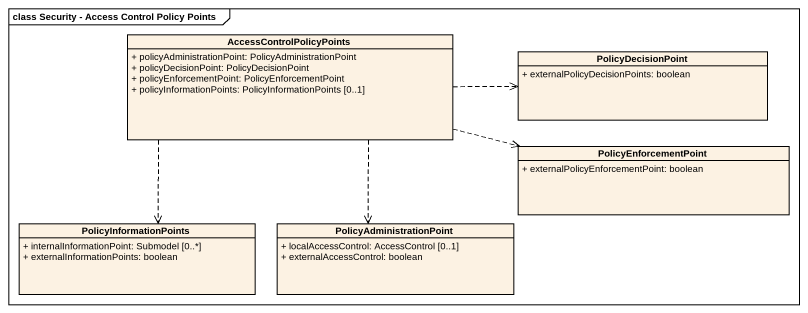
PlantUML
@startuml
mainframe class Security - Access Control Policy Points
hide circle
hide empty members
skinparam classAttributeIconSize 0
class AccessControlPolicyPoints {
  + policyAdministrationPoint: PolicyAdministrationPoint
  + policyDecisionPoint: PolicyDecisionPoint
  + policyEnforcementPoint: PolicyEnforcementPoint
  + policyInformationPoints: PolicyInformationPoints [0..1]
}
class PolicyDecisionPoint {
  + externalPolicyDecisionPoints: boolean
}
class PolicyEnforcementPoint {
  + externalPolicyEnforcementPoint: boolean
}
class PolicyInformationPoints {
  + internalInformationPoint: Submodel [0..*]
  + externalInformationPoints: boolean
}
class PolicyAdministrationPoint {
  + localAccessControl: AccessControl [0..1]
  + externalAccessControl: boolean
}
AccessControlPolicyPoints .right.> PolicyDecisionPoint
AccessControlPolicyPoints .right.> PolicyEnforcementPoint
AccessControlPolicyPoints ..> PolicyInformationPoints
AccessControlPolicyPoints ..> PolicyAdministrationPoint
@enduml
